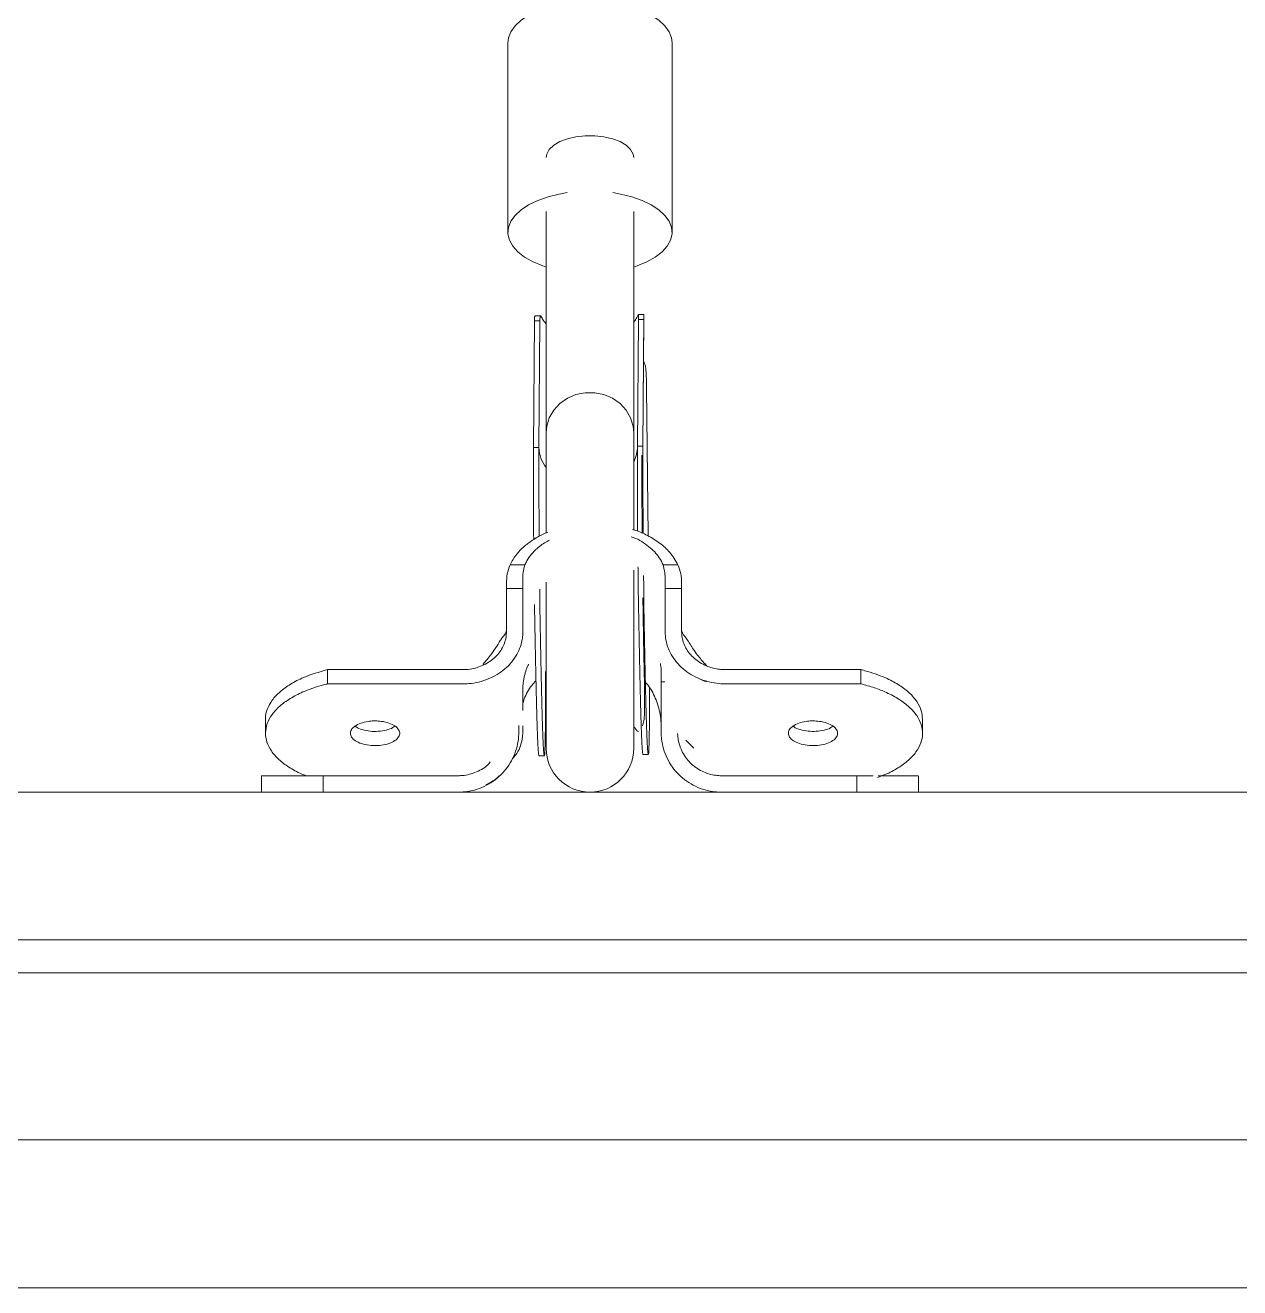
# Model space of a CAD drawing. Header units: millimetres. Extents: x -8092 to 6423, y -6886 to 5604.
# Drawn here: x -298.6 to -76.7, y 2348.7 to 2579.3 of the extents above; entities that cross this region are included whole.
import ezdxf

# ---------------------------------------------------------------- set-up
doc = ezdxf.new("R2010")
doc.units = ezdxf.units.MM
doc.layers.add('DIKOM_ОБЪЕКТ', color=7, linetype='Continuous')

msp = doc.modelspace()

# ---------------------------------------------------------------- linework, layer by layer
at = {"layer": 'DIKOM_ОБЪЕКТ', "color": 7, "linetype": 'Continuous', "lineweight": 15}
for p, q in [((-210.405, 2576.088), (-210.405, 2541.477)), ((-180.405, 2541.477), (-180.405, 2576.088)), ((-203.405, 2545.257), (-203.405, 2504.839)), ((-187.405, 2504.839), (-187.405, 2545.257)), ((-205.725, 2502.166), (-205.54, 2525.292)), ((-204.54, 2525.305), (-205.54, 2525.292)), ((-204.462, 2526.2), (-205.461, 2526.188)), ((-204.725, 2502.179), (-204.54, 2525.305)), ((-186.728, 2502.412), (-186.544, 2525.537)), ((-185.554, 2526.445), (-186.568, 2526.432)), ((-185.544, 2525.55), (-186.544, 2525.537)), ((-185.729, 2502.425), (-185.544, 2525.55)), ((-185.727, 2502.219), (-185.535, 2526.21)), ((-184.783, 2486.018), (-185.078, 2513.021)), ((-203.405, 2504.839), (-203.405, 2486.598)), ((-187.405, 2487.163), (-187.405, 2504.839)), ((-204.725, 2502.179), (-205.725, 2502.166)), ((-186.731, 2502.05), (-186.886, 2500.913)), ((-185.729, 2502.425), (-186.728, 2502.412)), ((-185.727, 2502.219), (-185.729, 2502.425)), ((-209.991, 2480.709), (-207.273, 2480.709)), ((-182.044, 2480.709), (-179.326, 2480.709)), ((-187.405, 2447.232), (-187.405, 2479.752)), ((-210.659, 2469.388), (-210.659, 2476.43)), ((-207.659, 2476.43), (-210.659, 2476.43)), ((-207.659, 2476.43), (-207.659, 2469.388)), ((-203.405, 2477.576), (-203.405, 2447.232)), ((-181.659, 2476.43), (-181.659, 2469.388)), ((-178.659, 2476.43), (-181.659, 2476.43)), ((-178.659, 2469.388), (-178.659, 2476.43)), ((-210.659, 2468.523), (-210.659, 2469.388)), ((-207.659, 2469.388), (-207.659, 2468.523)), ((-181.659, 2469.388), (-181.659, 2468.523)), ((-178.659, 2468.523), (-178.659, 2469.388)), ((-243.376, 2459.005), (-243.376, 2461.6)), ((-243.376, 2461.6), (-218.659, 2461.6)), ((-145.941, 2461.6), (-170.644, 2461.6)), ((-145.941, 2459.005), (-145.941, 2461.6)), ((-218.659, 2459.005), (-243.376, 2459.005)), ((-182.405, 2459.371), (-182.405, 2451.232)), ((-181.699, 2459.371), (-182.405, 2459.371)), ((-170.659, 2459.005), (-145.941, 2459.005)), ((-254.659, 2452.577), (-254.659, 2449.981)), ((-208.405, 2451.414), (-208.405, 2451.232)), ((-208.405, 2451.232), (-208.405, 2450.232)), ((-207.659, 2451.341), (-207.659, 2450.476)), ((-182.405, 2451.232), (-182.405, 2450.232)), ((-134.659, 2449.981), (-134.659, 2452.577)), ((-185.74, 2446.103), (-184.74, 2446.116)), ((-204.736, 2445.857), (-203.736, 2445.87)), ((-250.127, 2442.233), (-255.405, 2442.233)), ((-255.405, 2442.233), (-255.405, 2439.233)), ((-247.28, 2442.233), (-249.771, 2442.232)), ((-244.123, 2439.233), (-244.123, 2442.233)), ((-244.123, 2442.233), (-219.405, 2442.233)), ((-237.801, 2442.233), (-239.358, 2442.233)), ((-214.429, 2440.486), (-212.674, 2441.53)), ((-212.787, 2441.446), (-211.969, 2442.194)), ((-146.687, 2442.233), (-171.391, 2442.233)), ((-151.174, 2442.233), (-152.726, 2442.233)), ((-146.687, 2439.233), (-146.687, 2442.233)), ((-135.405, 2439.233), (-135.405, 2442.233)), ((249.595, 2439.233), (-390.405, 2439.233)), ((249.595, 2412.233), (-390.405, 2412.233)), ((269.595, 2406.233), (-410.405, 2406.233)), ((275.595, 2375.733), (-416.405, 2375.733)), ((275.595, 2375.732), (-416.405, 2375.732)), ((-416.405, 2348.732), (275.595, 2348.732))]:
    msp.add_line(p, q, dxfattribs=at)
at = {"layer": 'DIKOM_ОБЪЕКТ', "color": 7, "linetype": 'Continuous', "lineweight": 15, "flags": 128}
for points in [[(-210.405, 2576.088), (-210.306, 2576.951), (-209.869, 2578.081), (-209.093, 2579.164), (-207.996, 2580.176), (-206.603, 2581.091), (-204.949, 2581.89), (-203.07, 2582.552), (-201.012, 2583.063), (-198.823, 2583.41), (-196.553, 2583.586), (-194.257, 2583.586), (-191.987, 2583.41), (-189.798, 2583.063), (-187.74, 2582.552), (-185.862, 2581.89), (-184.207, 2581.091), (-182.815, 2580.176), (-181.718, 2579.164), (-180.941, 2578.081), (-180.504, 2576.951), (-180.405, 2576.088)], [(-203.405, 2555.107), (-203.3, 2555.756), (-202.837, 2556.591), (-202.027, 2557.357), (-200.907, 2558.019), (-199.53, 2558.543), (-197.96, 2558.907), (-196.27, 2559.094), (-194.54, 2559.094), (-192.851, 2558.907), (-191.281, 2558.543), (-189.904, 2558.019), (-188.784, 2557.357), (-187.973, 2556.591), (-187.511, 2555.756), (-187.405, 2555.107)], [(-203.405, 2535.117), (-204.035, 2535.327), (-205.807, 2536.06), (-207.335, 2536.919), (-208.583, 2537.885), (-209.522, 2538.936), (-210.131, 2540.046), (-210.394, 2541.189), (-210.306, 2542.34), (-209.869, 2543.47), (-209.093, 2544.553), (-207.996, 2545.565), (-206.603, 2546.48), (-204.949, 2547.279), (-203.07, 2547.941), (-201.012, 2548.452), (-199.553, 2548.704)], [(-191.257, 2548.704), (-189.798, 2548.452), (-187.74, 2547.941), (-185.862, 2547.279), (-184.207, 2546.48), (-182.815, 2545.565), (-181.718, 2544.553), (-180.941, 2543.47), (-180.504, 2542.34), (-180.416, 2541.189), (-180.68, 2540.046), (-181.288, 2538.936), (-182.227, 2537.885), (-183.476, 2536.919), (-185.004, 2536.06), (-186.775, 2535.327), (-187.405, 2535.117)], [(-203.405, 2504.839), (-203.3, 2506.03), (-202.837, 2507.564), (-202.027, 2508.97), (-200.907, 2510.183), (-199.53, 2511.146), (-197.96, 2511.815), (-196.27, 2512.157), (-194.54, 2512.157), (-192.851, 2511.815), (-191.281, 2511.146), (-189.904, 2510.183), (-188.784, 2508.97), (-187.973, 2507.564), (-187.511, 2506.03), (-187.405, 2504.839)], [(-205.681, 2485.4), (-205.69, 2486.37), (-205.712, 2489.473), (-205.729, 2492.431), (-205.738, 2495.21), (-205.741, 2497.778), (-205.736, 2500.106), (-205.725, 2502.166)], [(-204.686, 2485.962), (-204.69, 2486.383), (-204.713, 2489.486), (-204.729, 2492.444), (-204.738, 2495.223), (-204.741, 2497.791), (-204.736, 2500.119), (-204.725, 2502.179)], [(-186.696, 2486.9), (-186.716, 2489.719), (-186.732, 2492.677), (-186.742, 2495.456), (-186.744, 2498.024), (-186.74, 2500.351), (-186.728, 2502.412)], [(-185.692, 2486.475), (-185.693, 2486.629), (-185.716, 2489.732), (-185.732, 2492.69), (-185.742, 2495.469), (-185.744, 2498.037), (-185.74, 2500.364), (-185.729, 2502.425)], [(-186.886, 2500.913), (-186.89, 2500.898), (-187.405, 2499.507)], [(-185.74, 2446.103), (-185.768, 2446.158), (-185.82, 2446.534), (-185.877, 2447.26), (-185.937, 2448.33), (-185.999, 2449.73), (-186.062, 2451.445), (-186.127, 2453.454), (-186.191, 2455.736), (-186.256, 2458.263), (-186.318, 2461.006), (-186.379, 2463.934), (-186.437, 2467.014), (-186.492, 2470.209), (-186.542, 2473.483), (-186.588, 2476.799), (-186.629, 2480.119), (-186.632, 2480.363)], [(-184.539, 2458.195), (-184.539, 2457.982), (-184.538, 2455.481), (-184.545, 2453.229), (-184.558, 2451.251), (-184.578, 2449.571), (-184.604, 2448.207), (-184.637, 2447.175), (-184.675, 2446.487), (-184.719, 2446.151), (-184.768, 2446.171), (-184.821, 2446.546), (-184.877, 2447.273), (-184.937, 2448.343), (-184.999, 2449.743), (-185.062, 2451.458), (-185.127, 2453.468), (-185.192, 2455.749), (-185.256, 2458.275), (-185.318, 2461.019), (-185.379, 2463.947), (-185.437, 2467.026), (-185.492, 2470.222), (-185.542, 2473.496), (-185.588, 2476.812), (-185.613, 2478.77)], [(-203.546, 2461.255), (-203.542, 2460.457), (-203.535, 2457.736), (-203.534, 2455.235), (-203.541, 2452.983), (-203.554, 2451.005), (-203.574, 2449.325), (-203.601, 2447.961), (-203.633, 2446.929), (-203.672, 2446.241), (-203.716, 2445.905), (-203.764, 2445.925), (-203.817, 2446.301), (-203.874, 2447.028), (-203.933, 2448.097), (-203.995, 2449.497), (-204.059, 2451.212), (-204.123, 2453.222), (-204.188, 2455.503), (-204.252, 2458.03), (-204.315, 2460.773), (-204.376, 2463.701), (-204.434, 2466.781), (-204.488, 2469.976), (-204.539, 2473.251), (-204.581, 2476.287)], [(-204.736, 2445.857), (-204.764, 2445.912), (-204.817, 2446.288), (-204.873, 2447.014), (-204.933, 2448.084), (-204.995, 2449.485), (-205.059, 2451.199), (-205.123, 2453.209), (-205.188, 2455.49), (-205.252, 2458.017), (-205.315, 2460.76), (-205.375, 2463.688), (-205.433, 2466.768), (-205.488, 2469.963), (-205.539, 2473.238), (-205.543, 2473.524)]]:
    msp.add_lwpolyline(points, dxfattribs=at)
at = {"layer": 'DIKOM_ОБЪЕКТ', "color": 7, "linetype": 'Continuous', "lineweight": 15}
for centre, radius, start, end in [((-198.381, 2502.402), 6.348, 182.01856, 217.67948), ((-195.405, 2447.232), 8, 180, 0)]:
    msp.add_arc(centre, radius, start, end, dxfattribs=at)
for points, knots in [([(-205.54, 2525.292), (-205.54, 2525.579), (-205.54, 2526.098), (-205.485, 2526.13), (-205.46, 2526.144)], [0, 0, 0, 0, 0.5535994, 1, 1, 1, 1]), ([(-203.405, 2524.722), (-203.532, 2524.886), (-203.935, 2525.406), (-204.277, 2525.997), (-204.485, 2526.279), (-204.532, 2526.082), (-204.537, 2525.562), (-204.54, 2525.305)], [0, 0, 0, 0, 0.10705834, 0.33988463, 0.55807098, 0.78116933, 1, 1, 1, 1]), ([(-186.544, 2525.537), (-186.539, 2525.812), (-186.531, 2526.362), (-186.543, 2526.513), (-186.741, 2526.125), (-187.042, 2525.534), (-187.346, 2525.107), (-187.405, 2525.024)], [0, 0, 0, 0, 0.2410153, 0.4821119, 0.7199476, 0.9460473, 1, 1, 1, 1]), ([(-185.554, 2526.443), (-185.546, 2526.4), (-185.529, 2526.318), (-185.539, 2525.798), (-185.544, 2525.55)], [0, 0, 0, 0, 0.52497, 1, 1, 1, 1]), ([(-185.078, 2513.021), (-185.083, 2513.586), (-185.094, 2514.716), (-185.173, 2516.283), (-185.308, 2517.357), (-185.542, 2517.705), (-185.603, 2517.795)], [0, 0, 0, 0, 0.3001457, 0.6004047, 0.8973538, 1, 1, 1, 1]), ([(-185.867, 2486.503), (-185.874, 2487.292), (-185.89, 2489.193), (-185.905, 2492.073), (-185.915, 2495.184), (-185.916, 2498.197), (-185.907, 2499.892), (-185.902, 2500.765)], [0, 0, 0, 0, 0.137479, 0.3315285, 0.5399768, 0.7628046, 1, 1, 1, 1]), ([(-209.991, 2480.709), (-209.821, 2481.048), (-209.161, 2482.36), (-207.634, 2484.031), (-205.493, 2485.525), (-204.099, 2486.313), (-203.24, 2486.622), (-203.076, 2486.68)], [0, 0, 0, 0, 0.1333968, 0.5170046, 0.7330607, 0.9492167, 1, 1, 1, 1]), ([(-202.797, 2485.215), (-202.939, 2485.151), (-203.789, 2484.768), (-205.343, 2483.596), (-206.681, 2482.08), (-207.161, 2480.97), (-207.273, 2480.709)], [0, 0, 0, 0, 0.065545, 0.3924888, 0.8574504, 1, 1, 1, 1]), ([(-182.044, 2480.709), (-182.253, 2481.161), (-182.823, 2482.395), (-184.633, 2484.152), (-186.489, 2485.438), (-187.749, 2485.786), (-187.882, 2485.823)], [0, 0, 0, 0, 0.2050251, 0.5599207, 0.9534506, 1, 1, 1, 1]), ([(-187.659, 2487.206), (-187.516, 2487.168), (-186.533, 2486.899), (-184.806, 2486.096), (-182.618, 2484.756), (-180.613, 2482.971), (-179.778, 2481.504), (-179.326, 2480.709)], [0, 0, 0, 0, 0.0370531, 0.2557311, 0.4898963, 0.7238366, 1, 1, 1, 1]), ([(-210.659, 2477.354), (-210.635, 2477.937), (-210.587, 2479.12), (-210.192, 2480.174), (-209.991, 2480.709)], [0, 0, 0, 0, 0.4921765, 1, 1, 1, 1]), ([(-207.273, 2480.709), (-207.296, 2480.647), (-207.413, 2480.333), (-207.637, 2479.499), (-207.665, 2478.141), (-207.661, 2477.002), (-207.659, 2476.43)], [0, 0, 0, 0, 0.0483607, 0.2421264, 0.6189179, 1, 1, 1, 1]), ([(-181.659, 2476.43), (-181.658, 2476.504), (-181.658, 2476.871), (-181.663, 2477.521), (-181.627, 2478.918), (-181.866, 2479.945), (-182.044, 2480.709)], [0, 0, 0, 0, 0.0484603, 0.2422815, 0.4361003, 1, 1, 1, 1]), ([(-179.326, 2480.709), (-179.131, 2480.192), (-178.734, 2479.14), (-178.684, 2477.958), (-178.659, 2477.358)], [0, 0, 0, 0, 0.4916045, 1, 1, 1, 1]), ([(-210.659, 2476.43), (-210.659, 2476.51), (-210.659, 2476.821), (-210.659, 2477.127), (-210.659, 2477.354)], [0, 0, 0, 0, 0.2563707, 1, 1, 1, 1]), ([(-178.659, 2477.354), (-178.659, 2477.276), (-178.659, 2476.971), (-178.659, 2476.661), (-178.659, 2476.43)], [0, 0, 0, 0, 0.2562101, 1, 1, 1, 1]), ([(-185.879, 2451.405), (-185.852, 2451.409), (-185.752, 2451.423), (-185.629, 2451.846), (-185.478, 2452.764), (-185.414, 2454.531), (-185.408, 2456.726), (-185.448, 2459.247), (-185.514, 2461.96), (-185.587, 2465.609), (-185.65, 2469.173), (-185.704, 2472.546), (-185.724, 2473.962), (-185.735, 2474.71)], [0, 0, 0, 0, 0.0226797, 0.0837001, 0.2018719, 0.3143047, 0.4202352, 0.5190372, 0.6122552, 0.7030348, 0.8771702, 0.9350733, 1, 1, 1, 1]), ([(-207.659, 2468.523), (-207.659, 2468.449), (-207.662, 2468.081), (-207.782, 2466.644), (-208.586, 2464.254), (-210.801, 2461.601), (-213.9, 2459.743), (-216.691, 2459.058), (-218.292, 2459.015), (-218.659, 2459.005)], [0, 0, 0, 0, 0.0148124, 0.0741119, 0.2900347, 0.5059632, 0.7209457, 0.9360108, 1, 1, 1, 1]), ([(-218.659, 2461.6), (-218.433, 2461.606), (-217.314, 2461.632), (-215.323, 2462.089), (-213.051, 2463.401), (-211.415, 2465.294), (-210.727, 2467.112), (-210.674, 2468.205), (-210.659, 2468.523)], [0, 0, 0, 0, 0.0541287, 0.2683295, 0.4825312, 0.6972922, 0.9119824, 1, 1, 1, 1]), ([(-210.688, 2468.546), (-210.688, 2468.548), (-210.69, 2468.554), (-210.7, 2468.543), (-210.72, 2468.517), (-210.749, 2468.456), (-210.804, 2468.324), (-210.991, 2467.965), (-211.403, 2467.521), (-211.928, 2466.677), (-212.601, 2465.55), (-213.49, 2464.338), (-214.205, 2463.447), (-214.589, 2462.997), (-214.726, 2462.838), (-214.804, 2462.746), (-214.859, 2462.676), (-214.906, 2462.606), (-214.898, 2462.553), (-214.804, 2462.569), (-214.738, 2462.581)], [0, 0, 0, 0, 0.0028593, 0.0109717, 0.0181125, 0.0263959, 0.037538, 0.0686049, 0.1580388, 0.2310705, 0.3969867, 0.5865758, 0.7243873, 0.7647398, 0.782709, 0.7997539, 0.8173336, 0.836779, 0.8848786, 1, 1, 1, 1]), ([(-181.659, 2468.523), (-181.658, 2468.449), (-181.655, 2468.081), (-181.537, 2466.65), (-180.738, 2464.273), (-178.542, 2461.626), (-175.461, 2459.762), (-172.659, 2459.061), (-171.042, 2459.015), (-170.659, 2459.005)], [0, 0, 0, 0, 0.0148118, 0.0741077, 0.2887842, 0.5034586, 0.7180396, 0.933087, 1, 1, 1, 1]), ([(-170.644, 2461.6), (-170.736, 2461.601), (-171.198, 2461.605), (-172.403, 2461.715), (-174.342, 2462.252), (-176.447, 2463.554), (-178.015, 2465.489), (-178.61, 2467.256), (-178.649, 2468.276), (-178.659, 2468.523)], [0, 0, 0, 0, 0.0220841, 0.11062093, 0.28901643, 0.50288955, 0.71772002, 0.93183869, 1, 1, 1, 1]), ([(-174.085, 2462.322), (-174.097, 2462.334), (-174.132, 2462.37), (-174.253, 2462.494), (-174.45, 2462.702), (-174.859, 2463.164), (-175.451, 2463.875), (-176.392, 2465.104), (-177.194, 2466.417), (-177.921, 2467.47), (-178.333, 2467.988), (-178.5, 2468.29), (-178.559, 2468.429), (-178.584, 2468.485), (-178.6, 2468.511), (-178.612, 2468.525), (-178.622, 2468.535), (-178.623, 2468.526), (-178.623, 2468.524)], [0, 0, 0, 0, 0.0106186, 0.0321118, 0.077982, 0.1308868, 0.2672966, 0.421817, 0.7120543, 0.842072, 0.9205502, 0.957396, 0.9707092, 0.9806232, 0.9847443, 0.9887726, 0.9976676, 1, 1, 1, 1]), ([(-207.659, 2454.113), (-207.658, 2454.789), (-207.658, 2455.989), (-207.659, 2457.235), (-207.657, 2457.947), (-207.662, 2458.249), (-207.649, 2458.898), (-207.553, 2459.598), (-207.414, 2460.311), (-207.168, 2461.222), (-206.935, 2461.971), (-206.653, 2462.463), (-206.569, 2462.609)], [0, 0, 0, 0, 0.18617943, 0.33091089, 0.45328671, 0.55877678, 0.64506035, 0.7184519, 0.78251264, 0.84021873, 0.9523993, 1, 1, 1, 1]), ([(-182.405, 2459.371), (-182.405, 2459.456), (-182.405, 2459.881), (-182.415, 2460.644), (-182.37, 2461.684), (-182.485, 2462.368), (-182.545, 2462.718)], [0, 0, 0, 0, 0.0756318, 0.3784666, 0.6812434, 1, 1, 1, 1]), ([(-254.638, 2452.578), (-254.644, 2452.623), (-254.737, 2453.239), (-254.38, 2454.413), (-253.527, 2456.056), (-252.09, 2457.589), (-250.153, 2458.986), (-247.381, 2460.439), (-244.883, 2461.164), (-243.376, 2461.6)], [0, 0, 0, 0, 0.01223395, 0.16509028, 0.31363928, 0.46649866, 0.61504584, 0.76790343, 1, 1, 1, 1]), ([(-175.526, 2459.987), (-174.989, 2459.745), (-174.315, 2459.441), (-174.162, 2459.44), (-174.131, 2459.439)], [0, 0, 0, 0, 0.7977524, 1, 1, 1, 1]), ([(-145.941, 2461.6), (-145.858, 2461.58), (-145.443, 2461.479), (-143.729, 2461.016), (-141.314, 2460.131), (-138.778, 2458.748), (-136.94, 2457.331), (-135.605, 2455.766), (-134.793, 2454.169), (-134.716, 2453.086), (-134.679, 2452.576)], [0, 0, 0, 0, 0.0123741, 0.0618878, 0.2611057, 0.4096082, 0.562416, 0.7109161, 0.8637236, 1, 1, 1, 1]), ([(-243.376, 2459.005), (-243.453, 2458.986), (-243.834, 2458.892), (-245.415, 2458.47), (-247.728, 2457.647), (-250.247, 2456.338), (-252.147, 2454.943), (-253.566, 2453.393), (-254.438, 2451.761), (-254.753, 2450.063), (-254.498, 2448.379), (-253.674, 2446.725), (-252.325, 2445.175), (-250.439, 2443.761), (-248.718, 2442.78), (-247.544, 2442.334), (-247.278, 2442.232)], [0, 0, 0, 0, 0.00636, 0.0318042, 0.1340895, 0.2169828, 0.3022765, 0.3851699, 0.4704654, 0.5533571, 0.6386501, 0.7215437, 0.8068368, 0.8897299, 0.9750235, 1, 1, 1, 1]), ([(-207.659, 2455.367), (-207.579, 2455.661), (-207.251, 2456.865), (-206.434, 2458.32), (-205.54, 2459.292), (-205.285, 2459.569)], [0, 0, 0, 0, 0.18697396, 0.7681638, 1, 1, 1, 1]), ([(-185.457, 2459.482), (-185.207, 2459.212), (-184.292, 2458.22), (-183.226, 2456.037), (-182.536, 2453.555), (-182.408, 2451.9), (-182.405, 2451.287), (-182.405, 2451.219)], [0, 0, 0, 0, 0.12234, 0.4489697, 0.7956591, 0.9771054, 1, 1, 1, 1]), ([(-142.9, 2441.935), (-142.413, 2442.098), (-141.003, 2442.57), (-139.084, 2443.634), (-137.166, 2445.017), (-135.752, 2446.57), (-134.879, 2448.201), (-134.564, 2449.899), (-134.819, 2451.584), (-135.643, 2453.238), (-136.996, 2454.785), (-138.864, 2456.21), (-141.049, 2457.379), (-143.43, 2458.33), (-145.098, 2458.778), (-145.941, 2459.005)], [0, 0, 0, 0, 0.0426388, 0.1234192, 0.2065401, 0.2873184, 0.3704385, 0.4512173, 0.5343391, 0.6151182, 0.6982397, 0.7790184, 0.8621383, 0.9303736, 1, 1, 1, 1]), ([(-234.659, 2452.237), (-234.743, 2452.236), (-235.17, 2452.233), (-236.096, 2452.15), (-237.333, 2451.85), (-238.415, 2451.3), (-239.074, 2450.603), (-239.235, 2449.835), (-238.88, 2449.084), (-238.05, 2448.434), (-236.837, 2447.958), (-235.378, 2447.711), (-233.838, 2447.719), (-232.391, 2447.983), (-231.199, 2448.472), (-230.398, 2449.131), (-230.076, 2449.886), (-230.272, 2450.652), (-230.962, 2451.343), (-232.068, 2451.876), (-233.366, 2452.187), (-234.265, 2452.222), (-234.659, 2452.237)], [0, 0, 0, 0, 0.0090566, 0.0455076, 0.0991894, 0.1528738, 0.2065542, 0.2602386, 0.3139186, 0.3676027, 0.421285, 0.4749679, 0.5286504, 0.5823325, 0.636014, 0.689699, 0.7433811, 0.7970619, 0.8507447, 0.9044277, 0.9581102, 1, 1, 1, 1]), ([(-231.021, 2451.306), (-231.141, 2451.207), (-231.527, 2450.892), (-232.597, 2450.534), (-234.047, 2450.297), (-235.598, 2450.323), (-237.003, 2450.613), (-237.952, 2450.966), (-238.248, 2451.242), (-238.305, 2451.295)], [0, 0, 0, 0, 0.0802467, 0.25582294, 0.43139661, 0.6069701, 0.78254365, 0.9581117, 1, 1, 1, 1]), ([(-187.405, 2451.227), (-187.298, 2451.081), (-186.917, 2450.559), (-186.711, 2450.288), (-186.593, 2450.305), (-186.537, 2450.313)], [0, 0, 0, 0, 0.1696471, 0.606371, 1, 1, 1, 1]), ([(-154.659, 2452.238), (-154.743, 2452.237), (-155.17, 2452.234), (-156.096, 2452.154), (-157.333, 2451.854), (-158.415, 2451.302), (-159.074, 2450.602), (-159.235, 2449.835), (-158.881, 2449.084), (-158.05, 2448.437), (-156.837, 2447.962), (-155.378, 2447.713), (-153.838, 2447.719), (-152.391, 2447.982), (-151.199, 2448.471), (-150.398, 2449.131), (-150.076, 2449.886), (-150.272, 2450.651), (-150.962, 2451.342), (-152.068, 2451.875), (-153.366, 2452.186), (-154.264, 2452.222), (-154.659, 2452.238)], [0, 0, 0, 0, 0.00905692, 0.04550736, 0.09918794, 0.15286973, 0.20655461, 0.26023347, 0.31391901, 0.36759962, 0.42128316, 0.474965, 0.52864687, 0.58232933, 0.63601114, 0.68969265, 0.74337363, 0.79705771, 0.85074219, 0.9044216, 0.95810454, 1, 1, 1, 1]), ([(-151.02, 2451.304), (-151.141, 2451.205), (-151.526, 2450.889), (-152.597, 2450.531), (-154.047, 2450.296), (-155.598, 2450.325), (-157.003, 2450.617), (-157.952, 2450.969), (-158.248, 2451.244), (-158.305, 2451.297)], [0, 0, 0, 0, 0.0804499, 0.2559948, 0.4315437, 0.6070885, 0.7826317, 0.9581801, 1, 1, 1, 1]), ([(-208.405, 2450.232), (-208.406, 2450.147), (-208.409, 2449.722), (-208.528, 2448.061), (-209.333, 2445.299), (-211.548, 2442.233), (-214.647, 2440.086), (-217.438, 2439.294), (-219.038, 2439.244), (-219.405, 2439.233)], [0, 0, 0, 0, 0.0148131, 0.0741094, 0.2900367, 0.5059679, 0.7209481, 0.9360104, 1, 1, 1, 1]), ([(-207.659, 2450.476), (-207.659, 2450.402), (-207.662, 2450.034), (-207.794, 2448.605), (-208.233, 2446.824), (-209.263, 2445.684), (-209.527, 2445.393)], [0, 0, 0, 0, 0.0406561, 0.2034177, 0.7960692, 1, 1, 1, 1]), ([(-182.405, 2450.232), (-182.405, 2450.147), (-182.401, 2449.722), (-182.284, 2448.069), (-181.484, 2445.321), (-179.289, 2442.262), (-176.208, 2440.108), (-173.406, 2439.297), (-171.789, 2439.245), (-171.405, 2439.233)], [0, 0, 0, 0, 0.0148125, 0.0741052, 0.2887762, 0.5034562, 0.7180404, 0.9330871, 1, 1, 1, 1]), ([(-171.391, 2442.233), (-171.483, 2442.233), (-171.945, 2442.238), (-173.15, 2442.364), (-175.088, 2442.986), (-177.195, 2444.49), (-178.757, 2446.727), (-179.341, 2448.673), (-179.382, 2449.755), (-179.39, 2449.943)], [0, 0, 0, 0, 0.0226062, 0.1132374, 0.2958641, 0.514793, 0.7347031, 0.9539022, 1, 1, 1, 1]), ([(-176.454, 2447.268), (-176.777, 2447.601), (-177.254, 2448.092), (-177.721, 2448.56), (-177.873, 2448.711)], [0, 0, 0, 0, 0.6761484, 1, 1, 1, 1]), ([(-219.405, 2442.233), (-219.179, 2442.238), (-218.058, 2442.266), (-216.112, 2442.832), (-214.338, 2443.806), (-213.731, 2444.651), (-213.647, 2444.767)], [0, 0, 0, 0, 0.1047045, 0.5190614, 0.9334029, 1, 1, 1, 1]), ([(-255.384, 2442.233), (-255.391, 2442.233), (-255.483, 2442.233), (-255.127, 2442.233), (-254.273, 2442.232), (-252.837, 2442.232), (-250.9, 2442.232), (-248.127, 2442.232), (-245.629, 2442.232), (-244.123, 2442.233)], [0, 0, 0, 0, 0.0122964, 0.1651418, 0.313683, 0.4665299, 0.6150706, 0.7679173, 1, 1, 1, 1]), ([(-247.132, 2442.233), (-247.748, 2442.233), (-248.96, 2442.232), (-249.742, 2442.232), (-250.127, 2442.233)], [0, 0, 0, 0, 0.5079487, 1, 1, 1, 1]), ([(-212.525, 2441.648), (-212.47, 2441.693), (-212.36, 2441.783), (-212.24, 2441.886), (-212.18, 2441.938)], [0, 0, 0, 0, 0.4998139, 1, 1, 1, 1]), ([(-146.687, 2442.233), (-146.605, 2442.233), (-146.191, 2442.233), (-145.12, 2442.233), (-144.253, 2442.232), (-143.675, 2442.232)], [0, 0, 0, 0, 0.0768735, 0.384486, 1, 1, 1, 1]), ([(-142.778, 2442.232), (-142.469, 2442.232), (-141.251, 2442.232), (-139.546, 2442.232), (-137.681, 2442.232), (-136.353, 2442.232), (-135.54, 2442.233), (-135.462, 2442.233), (-135.426, 2442.233)], [0, 0, 0, 0, 0.0638859, 0.2520404, 0.4456546, 0.6338084, 0.8274196, 1, 1, 1, 1]), ([(-138.509, 2442.232), (-139.423, 2442.232), (-140.608, 2442.232), (-141.793, 2442.232), (-142.064, 2442.232)], [0, 0, 0, 0, 0.77147026, 1, 1, 1, 1])]:
    msp.add_open_spline(points, degree=3, knots=knots, dxfattribs=at)

doc.saveas('drawing.dxf')
